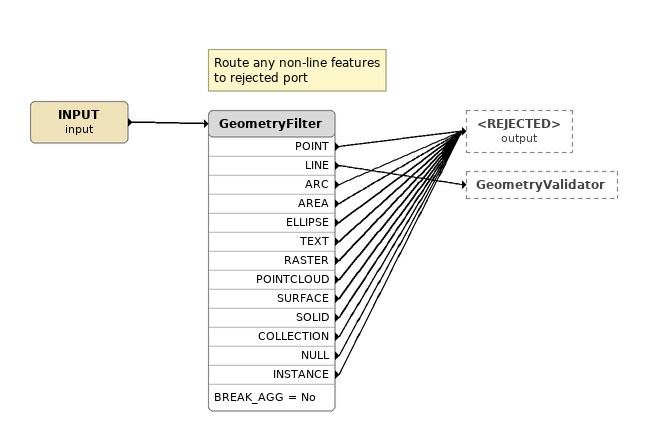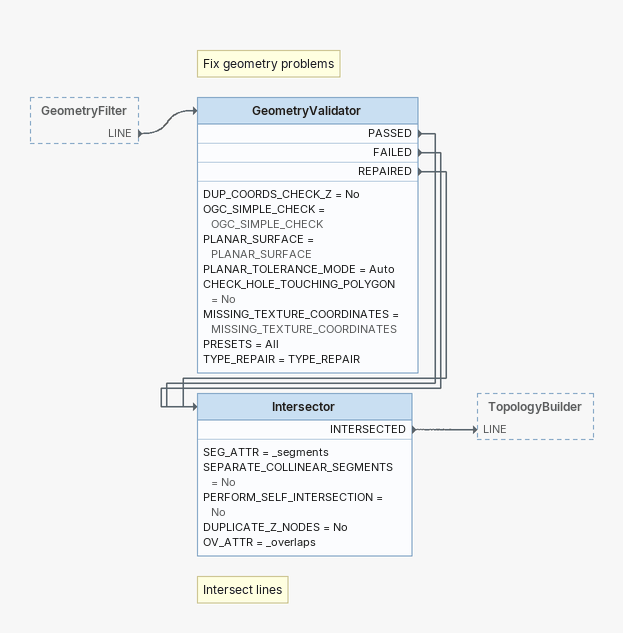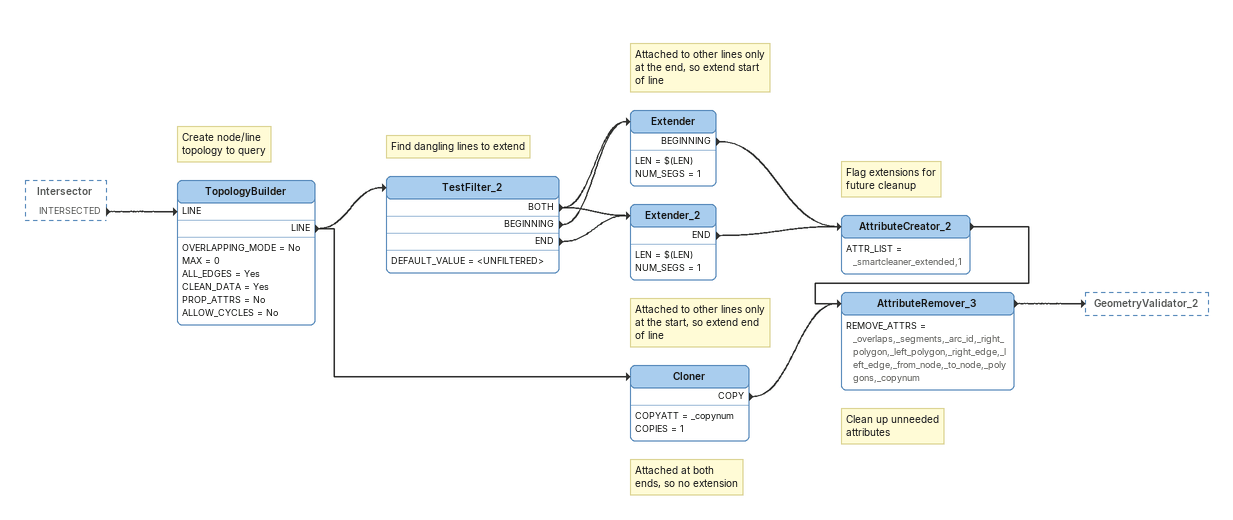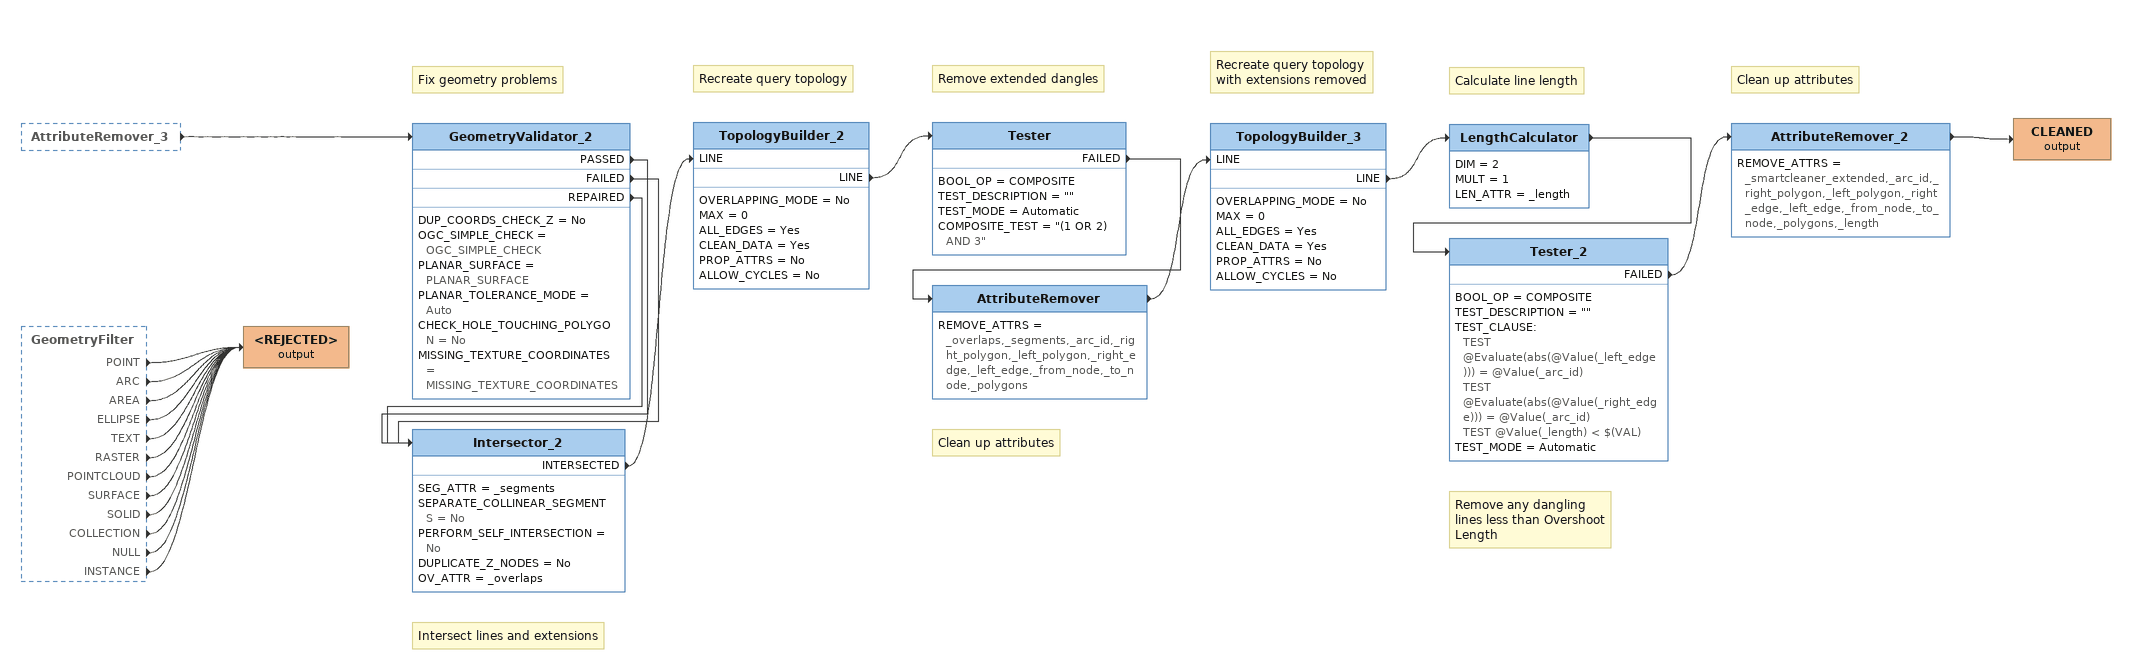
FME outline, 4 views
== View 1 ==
INPUT (input)
    -> GeometryFilter
Note: Route any non-line features / to rejected port
GeometryFilter
    BREAK_AGG = No
    POINT -> <REJECTED> (output)
    LINE -> GeometryValidator
    ARC -> <REJECTED> (output)
    AREA -> <REJECTED> (output)
    ELLIPSE -> <REJECTED> (output)
    TEXT -> <REJECTED> (output)
    RASTER -> <REJECTED> (output)
    POINTCLOUD -> <REJECTED> (output)
    SURFACE -> <REJECTED> (output)
    SOLID -> <REJECTED> (output)
    COLLECTION -> <REJECTED> (output)
    NULL -> <REJECTED> (output)
    INSTANCE -> <REJECTED> (output)

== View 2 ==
GeometryFilter [outside]
    LINE -> GeometryValidator
Note: Fix geometry problems
GeometryValidator
    DUP_COORDS_CHECK_Z = No
    OGC_SIMPLE_CHECK = OGC_SIMPLE_CHECK
    PLANAR_SURFACE = PLANAR_SURFACE
    PLANAR_TOLERANCE_MODE = Auto
    CHECK_HOLE_TOUCHING_POLYGON = No
    MISSING_TEXTURE_COORDINATES = MISSING_TEXTURE_COORDINATES
    PRESETS = All
    TYPE_REPAIR = TYPE_REPAIR
    PASSED -> Intersector
    FAILED -> Intersector
    REPAIRED -> Intersector
Note: Intersect lines
Intersector
    SEG_ATTR = _segments
    SEPARATE_COLLINEAR_SEGMENTS = No
    PERFORM_SELF_INTERSECTION = No
    DUPLICATE_Z_NODES = No
    OV_ATTR = _overlaps
    INTERSECTED -> TopologyBuilder [LINE]

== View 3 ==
Intersector [outside]
    INTERSECTED -> TopologyBuilder [LINE]
Note: Create node/line / topology to query
TopologyBuilder
    OVERLAPPING_MODE = No
    MAX = 0
    ALL_EDGES = Yes
    CLEAN_DATA = Yes
    PROP_ATTRS = No
    ALLOW_CYCLES = No
    LINE -> Cloner
    LINE -> TestFilter_2
Note: Find dangling lines to extend
TestFilter_2
    DEFAULT_VALUE = <UNFILTERED>
    BOTH -> Extender
    BOTH -> Extender_2
    BEGINNING -> Extender
    END -> Extender_2
Note: Attached to other lines only / at the end, so extend start / of line
Extender
    LEN = $(LEN)
    NUM_SEGS = 1
    BEGINNING -> AttributeCreator_2
Note: Attached to other lines only / at the start, so extend end / of line
Extender_2
    LEN = $(LEN)
    NUM_SEGS = 1
    END -> AttributeCreator_2
Note: Flag extensions for / future cleanup
AttributeCreator_2
    ATTR_LIST = _smartcleaner_extended,1
    -> AttributeRemover_3
Note: Attached at both / ends, so no extension
Cloner
    COPYATT = _copynum
    COPIES = 1
    COPY -> AttributeRemover_3
Note: Clean up unneeded / attributes
AttributeRemover_3
    REMOVE_ATTRS = _overlaps,_segments,_arc_id,_right_polygon,_left_polygon,_right_edge,_left_edge,_from_node,_to_node,_polygons,_copynum
    -> GeometryValidator_2

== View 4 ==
AttributeRemover_3 [outside]
    -> GeometryValidator_2
GeometryFilter [outside]
    POINT -> <REJECTED> (output)
    ARC -> <REJECTED> (output)
    AREA -> <REJECTED> (output)
    ELLIPSE -> <REJECTED> (output)
    TEXT -> <REJECTED> (output)
    RASTER -> <REJECTED> (output)
    POINTCLOUD -> <REJECTED> (output)
    SURFACE -> <REJECTED> (output)
    SOLID -> <REJECTED> (output)
    COLLECTION -> <REJECTED> (output)
    NULL -> <REJECTED> (output)
    INSTANCE -> <REJECTED> (output)
Note: Fix geometry problems
GeometryValidator_2
    DUP_COORDS_CHECK_Z = No
    OGC_SIMPLE_CHECK = OGC_SIMPLE_CHECK
    PLANAR_SURFACE = PLANAR_SURFACE
    PLANAR_TOLERANCE_MODE = Auto
    CHECK_HOLE_TOUCHING_POLYGON = No
    MISSING_TEXTURE_COORDINATES = MISSING_TEXTURE_COORDINATES
    PASSED -> Intersector_2
    FAILED -> Intersector_2
    REPAIRED -> Intersector_2
Note: Intersect lines and extensions
Intersector_2
    SEG_ATTR = _segments
    SEPARATE_COLLINEAR_SEGMENTS = No
    PERFORM_SELF_INTERSECTION = No
    DUPLICATE_Z_NODES = No
    OV_ATTR = _overlaps
    INTERSECTED -> TopologyBuilder_2 [LINE]
Note: Recreate query topology
TopologyBuilder_2
    OVERLAPPING_MODE = No
    MAX = 0
    ALL_EDGES = Yes
    CLEAN_DATA = Yes
    PROP_ATTRS = No
    ALLOW_CYCLES = No
    LINE -> Tester
Note: Remove extended dangles
Tester
    BOOL_OP = COMPOSITE
    TEST_DESCRIPTION = ""
    TEST_MODE = Automatic
    COMPOSITE_TEST = "(1 OR 2) AND 3"
    FAILED -> AttributeRemover
Note: Clean up attributes
AttributeRemover
    REMOVE_ATTRS = _overlaps,_segments,_arc_id,_right_polygon,_left_polygon,_right_edge,_left_edge,_from_node,_to_node,_polygons
    -> TopologyBuilder_3 [LINE]
Note: Recreate query topology / with extensions removed
TopologyBuilder_3
    OVERLAPPING_MODE = No
    MAX = 0
    ALL_EDGES = Yes
    CLEAN_DATA = Yes
    PROP_ATTRS = No
    ALLOW_CYCLES = No
    LINE -> LengthCalculator
Note: Calculate line length
LengthCalculator
    DIM = 2
    MULT = 1
    LEN_ATTR = _length
    -> Tester_2
Note: Remove any dangling / lines less than Overshoot / Length
Tester_2
    BOOL_OP = COMPOSITE
    TEST_DESCRIPTION = ""
    TEST_CLAUSE:
      TEST @Evaluate(abs(@Value(_left_edge))) = @Value(_arc_id)
      TEST @Evaluate(abs(@Value(_right_edge))) = @Value(_arc_id)
      TEST @Value(_length) < $(VAL)
    TEST_MODE = Automatic
    FAILED -> AttributeRemover_2
Note: Clean up attributes
AttributeRemover_2
    REMOVE_ATTRS = _smartcleaner_extended,_arc_id,_right_polygon,_left_polygon,_right_edge,_left_edge,_from_node,_to_node,_polygons,_length
    -> CLEANED (output)
CLEANED (output)
<REJECTED> (output)
